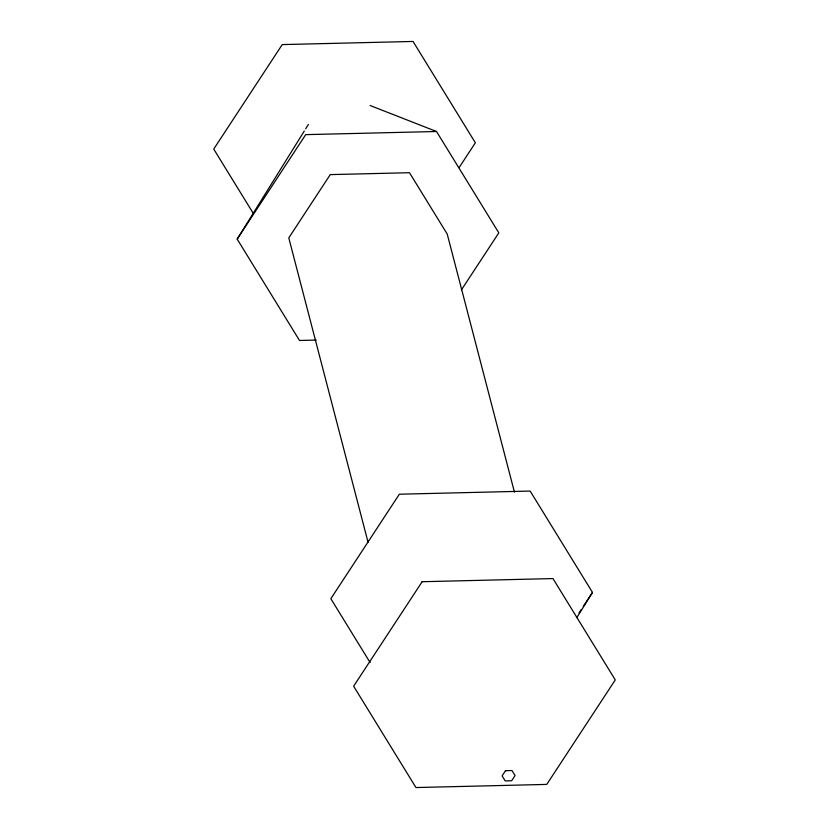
<?xml version="1.0" encoding="UTF-8"?>
<svg xmlns="http://www.w3.org/2000/svg" width="829" height="829" viewBox="0 0 829 829"><rect width="100%" height="100%" fill="white"/><g stroke="black" fill="none" stroke-linecap="round" stroke-linejoin="round"><path stroke-width="1.24" d="M316.17 340.077L299.497 340.47L237.187 239.125L304.295 131.013M305.652 128.827L308.367 124.464M576.88 617.532L592.476 592.414L530.166 491.069L399.35 494.208L330.844 598.704L370.128 662.589M237.187 239.125L305.694 134.64L436.51 131.5L498.82 232.845L461.38 289.932M459.121 167.572L475.359 142.795L413.049 41.45L282.233 44.59L213.727 149.085L253.011 212.97M579.056 612.88L581.181 609.647M583.295 606.413L592.476 592.414M370.169 105.521L436.51 131.5M514.446 492.167L447.225 234.079L409.485 172.712L330.263 174.608L288.782 237.892L368.076 542.332M422.148 581.72L353.641 686.205L415.951 787.55L546.767 784.41L615.273 679.915L552.964 578.569L422.148 581.72M505.503 770.69L502.105 775.871L505.193 780.897L511.68 780.742L515.078 775.561L511.99 770.535L505.503 770.69"/></g></svg>
